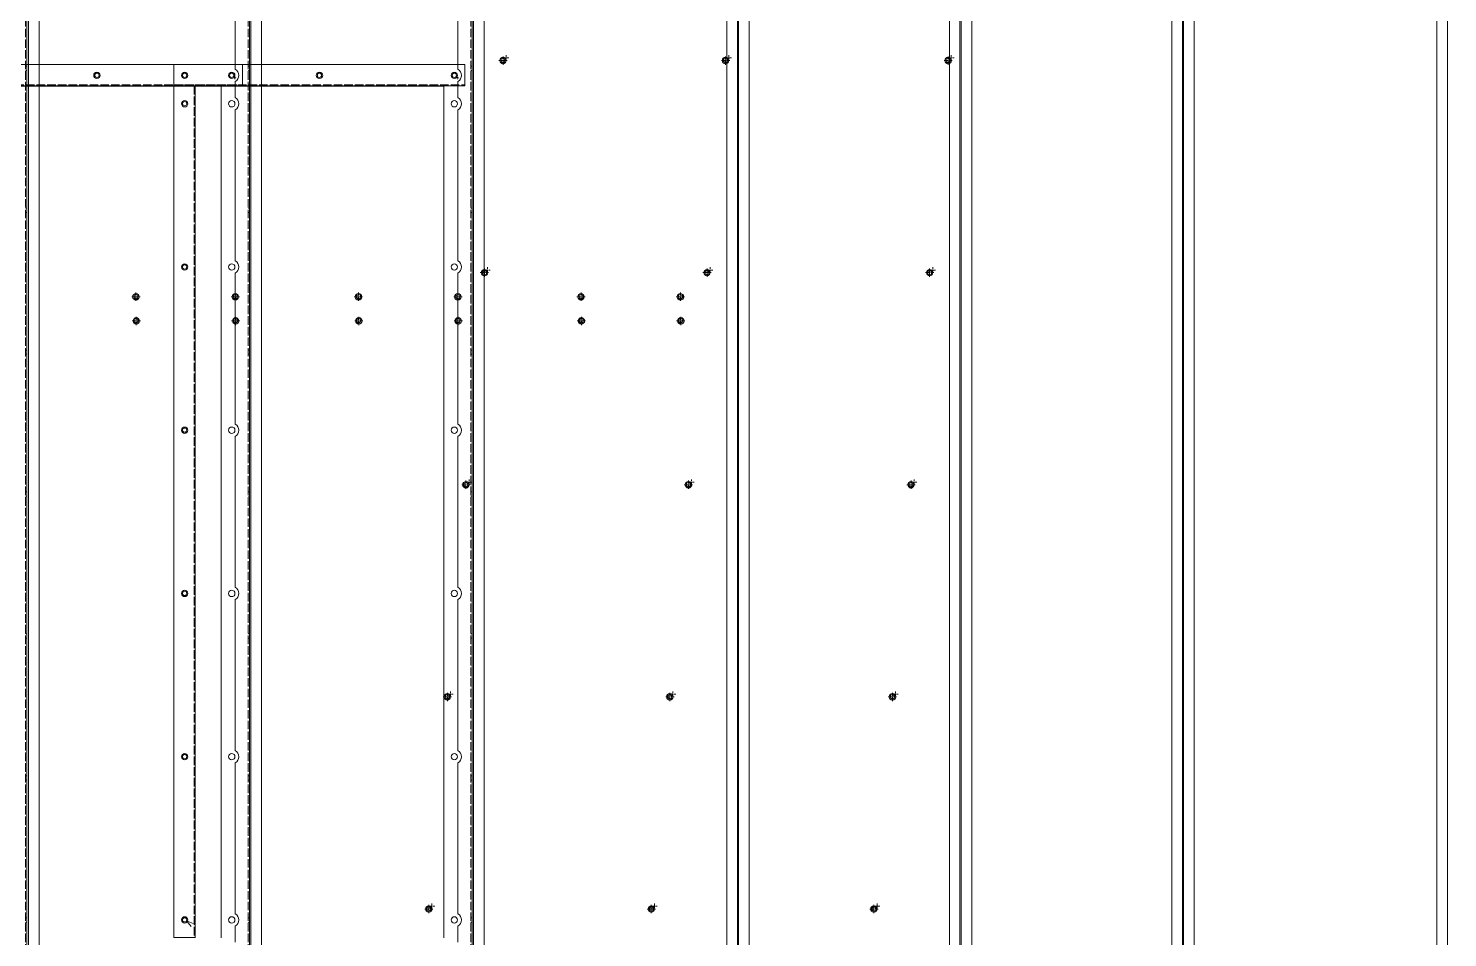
# Model space of a CAD drawing. Header units: millimetres. Extents: x -662582 to 33115, y -140469 to 24125.
# Drawn here: x -660882 to -658882, y -139744 to -138462 of the extents above; entities that cross this region are included whole.
import ezdxf

# ---------------------------------------------------------------- set-up
doc = ezdxf.new("R2010")
doc.units = ezdxf.units.MM
doc.linetypes.add('DASHDOT', pattern=[18.5, 12, -3, 0.5, -3])
doc.linetypes.add('DASHED', pattern=[15, 12, -3])

# ---------------------------------------------------------------- blocks, each defined once
blk = doc.blocks.new('235465')
at = {"color": 7, "lineweight": 13}
for p, q in [((158476.7, 41706.6), (159676.7, 41706.6)), ((159676.7, 41676.6), (158476.7, 41676.6))]:
    blk.add_line(p, q, dxfattribs=at)
at = {"color": 7, "lineweight": 13, "ltscale": 0.014}
for p, q in [((158476.7, 41703.8), (158476.7, 41706.6)), ((159676.7, 41703.8), (159676.7, 41706.6))]:
    blk.add_line(p, q, dxfattribs=at)
at = {"color": 7, "linetype": 'DASHED', "lineweight": 13}
blk.add_line((158476.7, 41705), (159676.7, 41705), dxfattribs=at)
at = {"color": 7, "lineweight": 13, "ltscale": 0.136}
for p, q in [((158476.7, 41703.8), (158476.7, 41676.6)), ((159676.7, 41676.6), (159676.7, 41703.8))]:
    blk.add_line(p, q, dxfattribs=at)
at = {"color": 7, "linetype": 'DASHED', "lineweight": 13, "ltscale": 0.008}
for p, q in [((159001.7, 41706.6), (159001.7, 41705)), ((159151.7, 41706.6), (159151.7, 41705))]:
    blk.add_line(p, q, dxfattribs=at)
at = {"color": 7, "lineweight": 13}
blk.add_lwpolyline([(159656.7, 41703.6), (159653.1, 41694.3), (159660.9, 41700.6)], dxfattribs=at)
for centre in [(158501.7, 41691.6), (158731.7, 41691.6), (158961.7, 41691.6), (159191.7, 41691.6), (159421.7, 41691.6), (159651.7, 41691.6)]:
    blk.add_circle(centre, 3, dxfattribs=at)
blk = doc.blocks.new('3425346')
at = {"color": 7, "lineweight": 13}
for p, q in [((155016.9, 41125), (155426.9, 41125)), ((155016.9, 41095), (155426.9, 41095))]:
    blk.add_line(p, q, dxfattribs=at)
at = {"color": 7, "lineweight": 13, "ltscale": 0.035}
for p, q in [((155016.9, 41122.2), (155016.9, 41125)), ((155426.9, 41122.2), (155426.9, 41125))]:
    blk.add_line(p, q, dxfattribs=at)
at = {"color": 7, "linetype": 'DASHED', "lineweight": 13}
blk.add_line((155016.9, 41123.4), (155426.9, 41123.4), dxfattribs=at)
at = {"color": 7, "lineweight": 13, "ltscale": 0.34}
for p, q in [((155016.9, 41122.2), (155016.9, 41095)), ((155426.9, 41095), (155426.9, 41122.2))]:
    blk.add_line(p, q, dxfattribs=at)
at = {"color": 7, "lineweight": 13}
blk.add_lwpolyline([(155416.2, 41115.3), (155414.3, 41111.8), (155417.7, 41113.9)], dxfattribs=at)
for centre in [(155031.9, 41110), (155221.9, 41110), (155411.9, 41110)]:
    blk.add_circle(centre, 3, dxfattribs=at)
blk = doc.blocks.new('568596')
at = {"color": 7, "lineweight": 13}
for p, q in [((170022.9, 17008.9), (171222.9, 17008.9)), ((169551.6, 16618.9), (173046.2, 16618.9))]:
    blk.add_line(p, q, dxfattribs=at)
at = {"color": 7, "lineweight": 13, "ltscale": 0.058667}
for p, q in [((171222.9, 16658.9), (171222.9, 17008.9)), ((170022.9, 16658.9), (171222.9, 16658.9)), ((170016.6, 16638.9), (170039.2, 16638.9)), ((170056.6, 16638.9), (170269.2, 16638.9)), ((170286.6, 16638.9), (170499.2, 16638.9)), ((170516.6, 16638.9), (170729.2, 16638.9)), ((170746.6, 16638.9), (170959.2, 16638.9)), ((170976.6, 16638.9), (171189.2, 16638.9)), ((171206.6, 16638.9), (171229.2, 16638.9)), ((171246.6, 16638.9), (172998.7, 16638.9))]:
    blk.add_line(p, q, dxfattribs=at)
at = {"color": 7, "linetype": 'DASHED', "lineweight": 13}
blk.add_line((169551.6, 16620.9), (173046.2, 16620.9), dxfattribs=at)
at = {"color": 7, "linetype": 'DASHED', "lineweight": 13, "ltscale": 0.003333}
for p, q in [((170044.9, 16620.9), (170044.9, 16618.9)), ((170050.9, 16620.9), (170050.9, 16618.9)), ((170244.9, 16620.9), (170244.9, 16618.9)), ((170250.9, 16620.9), (170250.9, 16618.9)), ((170444.9, 16620.9), (170444.9, 16618.9)), ((170450.9, 16620.9), (170450.9, 16618.9)), ((170644.9, 16620.9), (170644.9, 16618.9)), ((170650.9, 16620.9), (170650.9, 16618.9)), ((170844.9, 16620.9), (170844.9, 16618.9)), ((170850.9, 16620.9), (170850.9, 16618.9)), ((171044.9, 16620.9), (171044.9, 16618.9)), ((171050.9, 16620.9), (171050.9, 16618.9)), ((171244.9, 16620.9), (171244.9, 16618.9)), ((171250.9, 16620.9), (171250.9, 16618.9))]:
    blk.add_line(p, q, dxfattribs=at)
at = {"color": 7, "lineweight": 13}
for centre in [(170047.9, 17023.9), (170277.9, 17023.9), (170507.9, 17023.9), (170737.9, 17023.9), (170967.9, 17023.9), (171197.9, 17023.9), (171237.9, 17023.9), (171237.9, 16833.9)]:
    blk.add_circle(centre, 4.5, dxfattribs=at)
at = {"color": 7, "lineweight": 13, "ltscale": 0.058667}
for centre in [(170047.9, 16643.9), (170277.9, 16643.9), (170507.9, 16643.9), (170737.9, 16643.9), (170967.9, 16643.9), (171197.9, 16643.9), (171237.9, 16643.9)]:
    blk.add_circle(centre, 4.5, dxfattribs=at)
for centre in [(170047.9, 16643.9), (170277.9, 16643.9), (170507.9, 16643.9), (170737.9, 16643.9), (170967.9, 16643.9), (171197.9, 16643.9), (171237.9, 16643.9)]:
    blk.add_arc(centre, 10, 209.9997, 330.0003, dxfattribs=at)
blk = doc.blocks.new('1')
at = {"color": 7, "lineweight": 20}
for p, q in [((13013.2, 13165.3), (13013.2, 10315.5)), ((13028.2, 10315.5), (13028.2, 13165.3)), ((13997.2, 13165.3), (13997.2, 10315.5)), ((14012.2, 10315.5), (14012.2, 13165.3)), ((14013.7, 13165.3), (14013.7, 10315.5)), ((14028.7, 10315.5), (14028.7, 13165.3)), ((14997.7, 13165.3), (14997.7, 10315.5)), ((15012.7, 10315.5), (15012.7, 13165.3))]:
    blk.add_line(p, q, dxfattribs=at)
at = {"color": 7, "linetype": 'DASHDOT', "lineweight": 20, "ltscale": 0.292505}
for p, q in [((13687.8, 11621.3), (13676.1, 11621.3)), ((13661.6, 11322.4), (13649.9, 11322.4)), ((13635.5, 11023.6), (13623.8, 11023.6)), ((13609.3, 10724.7), (13597.6, 10724.7)), ((13583.2, 10425.8), (13571.5, 10425.8))]:
    blk.add_line(p, q, dxfattribs=at)
at = {"color": 7, "linetype": 'DASHDOT', "lineweight": 20, "ltscale": 0.194995}
for p, q in [((13685.8, 11621.4), (13678, 11621.4)), ((13659.7, 11322.5), (13651.9, 11322.5)), ((13633.5, 11023.6), (13625.7, 11023.6)), ((13607.4, 10724.8), (13599.6, 10724.8)), ((13581.2, 10425.9), (13573.4, 10425.9))]:
    blk.add_line(p, q, dxfattribs=at)
at = {"color": 7, "linetype": 'DASHDOT', "lineweight": 20, "ltscale": 0.292499}
for p, q in [((13681.9, 11627.1), (13681.9, 11615.4)), ((13655.8, 11328.3), (13655.8, 11316.6)), ((13170.6, 11288.4), (13158.9, 11288.4)), ((13164.7, 11294.3), (13164.7, 11282.6)), ((13310.6, 11288.4), (13298.9, 11288.4)), ((13304.7, 11294.3), (13304.7, 11282.6)), ((13165.2, 11260.3), (13165.2, 11248.6)), ((13305.2, 11260.3), (13305.2, 11248.6)), ((13171.1, 11254.4), (13159.4, 11254.4)), ((13311.1, 11254.4), (13299.4, 11254.4)), ((13629.6, 11029.4), (13629.6, 11017.7))]:
    blk.add_line(p, q, dxfattribs=at)
at = {"color": 7, "linetype": 'DASHDOT', "lineweight": 20, "ltscale": 0.195001}
for p, q in [((13681.9, 11625.3), (13681.9, 11617.5)), ((13690.2, 11625), (13682.4, 11625)), ((13686.3, 11628.9), (13686.3, 11621.1)), ((13664, 11326.1), (13656.2, 11326.1)), ((13660.1, 11330), (13660.1, 11322.2)), ((13168.7, 11288.5), (13160.9, 11288.5)), ((13164.8, 11292.4), (13164.8, 11284.6)), ((13308.7, 11288.5), (13300.9, 11288.5)), ((13304.8, 11292.4), (13304.8, 11284.6)), ((13168.8, 11254.6), (13161, 11254.6)), ((13308.8, 11254.6), (13301, 11254.6)), ((13637.9, 11027.3), (13630.1, 11027.3)), ((13634, 11031.2), (13634, 11023.4)), ((13611.7, 10728.4), (13603.9, 10728.4)), ((13585.6, 10429.6), (13577.8, 10429.6))]:
    blk.add_line(p, q, dxfattribs=at)
at = {"color": 7, "linetype": 'DASHDOT', "lineweight": 20, "ltscale": 0.194998}
for p, q in [((13655.8, 11326.4), (13655.8, 11318.6)), ((13164.9, 11258.5), (13164.9, 11250.7)), ((13304.9, 11258.5), (13304.9, 11250.7)), ((13629.6, 11027.5), (13629.6, 11019.7))]:
    blk.add_line(p, q, dxfattribs=at)
at = {"color": 7, "linetype": 'DASHDOT', "lineweight": 20, "ltscale": 0.2925}
for p, q in [((13603.5, 10730.5), (13603.5, 10718.8)), ((13577.3, 10431.7), (13577.3, 10420))]:
    blk.add_line(p, q, dxfattribs=at)
at = {"color": 7, "linetype": 'DASHDOT', "lineweight": 20, "ltscale": 0.195}
for p, q in [((13603.5, 10728.7), (13603.5, 10720.9)), ((13607.8, 10732.3), (13607.8, 10724.5)), ((13577.3, 10429.8), (13577.3, 10422)), ((13581.7, 10433.5), (13581.7, 10425.7))]:
    blk.add_line(p, q, dxfattribs=at)
at = {"color": 7, "lineweight": 20}
for centre, radius in [((13681.9, 11621.3), 4.5), ((13681.9, 11621.4), 3), ((13655.8, 11322.4), 4.5), ((13655.8, 11322.5), 3), ((13164.7, 11288.4), 4.5), ((13164.8, 11288.5), 3), ((13304.7, 11288.4), 4.5), ((13304.8, 11288.5), 3), ((13165.2, 11254.4), 4.5), ((13164.9, 11254.6), 3), ((13305.2, 11254.4), 4.5), ((13304.9, 11254.6), 3), ((13629.6, 11023.6), 4.5), ((13629.6, 11023.6), 3), ((13603.5, 10724.7), 4.5), ((13603.5, 10724.8), 3), ((13577.3, 10425.8), 4.5), ((13577.3, 10425.9), 3)]:
    blk.add_circle(centre, radius, dxfattribs=at)
for centre in [(13686.3, 11625), (13660.1, 11326.1), (13634, 11027.3), (13607.8, 10728.4), (13581.7, 10429.6)]:
    blk.add_arc(centre, 3, 200.5288, 239.4712, dxfattribs=at)
at = {"lineweight": 20, "ltscale": 7.5}
for name, p, rotation in [('568596', (29630.1, -159637.5), 90), ('235465', (-29085.4, 170062.2), 270)]:
    blk.add_blockref(name, p, dxfattribs=dict(at, rotation=rotation))
at = {"lineweight": 20, "ltscale": 7.5, "xscale": -1, "rotation": 180}
blk.add_blockref('3425346', (-142425.7, 52710.5), dxfattribs=at)

msp = doc.modelspace()

# ---------------------------------------------------------------- block references
at = {"lineweight": 5}
for p in [(-673894.7, -150129), (-673581.2, -150129), (-673267.6, -150129)]:
    msp.add_blockref('1', p, dxfattribs=at)

doc.saveas('drawing.dxf')
